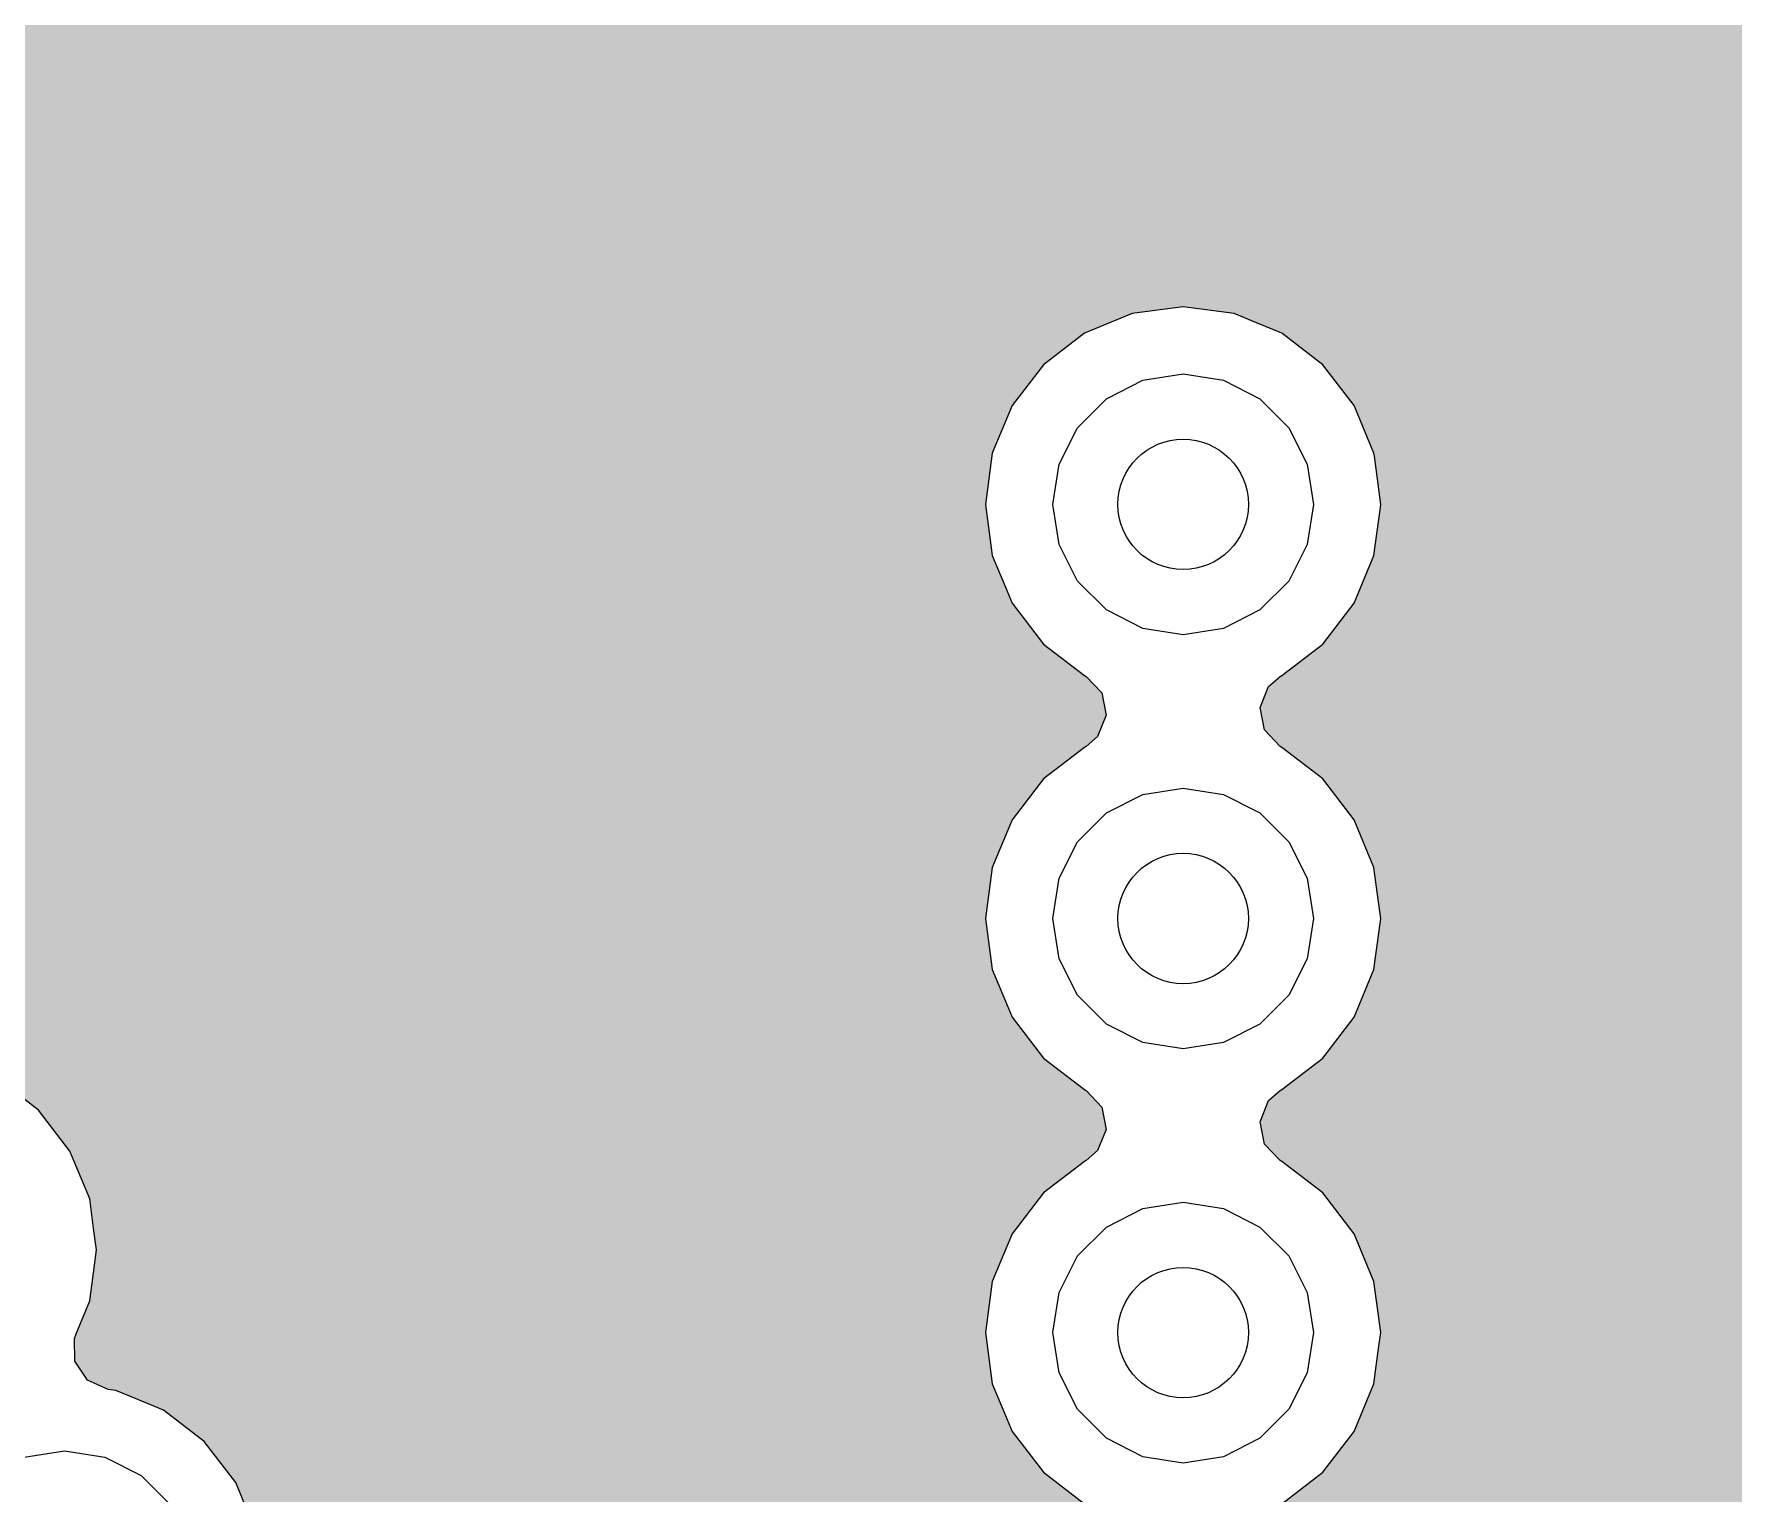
# Model space of a CAD drawing. Header units: millimetres. Extents: x -3894 to -3474, y -291 to 6.
# Drawn here: x -3714.93 to -3709.72, y -96.47 to -91.99 of the extents above; entities that cross this region are included whole.
import ezdxf

# ---------------------------------------------------------------- set-up
doc = ezdxf.new("R2010")
doc.units = ezdxf.units.MM
doc.layers.add('BLACK', color=7, linetype='Continuous')

msp = doc.modelspace()

# ---------------------------------------------------------------- hatches: boundary and pattern name
msp.add_hatch(color=256).paths.add_polyline_path([(-3698.7389, -92.3418), (-3698.7389, -92.3418), (-3698.7933, -91.8345), (-3698.8717, -91.8241), (-3698.95, -91.8138), (-3699.0961, -91.7533), (-3699.2216, -91.6571), (-3699.3178, -91.5316), (-3699.3783, -91.3855), (-3699.3783, -91.3855), (-3699.399, -91.2288), (-3699.3783, -91.072), (-3699.3488, -91.0007), (-3699.3406, -90.9709), (-3699.3506, -90.9018), (-3699.3963, -90.849), (-3699.4634, -90.8293), (-3701.3626, -90.8293), (-3701.3889, -90.8321), (-3701.4503, -90.8656), (-3701.756, -91.1714), (-3701.7805, -91.2062), (-3701.7913, -91.2752), (-3701.7865, -91.3118), (-3701.8071, -91.4686), (-3701.8676, -91.6146), (-3701.9639, -91.7401), (-3702.0893, -91.8363), (-3702.2354, -91.8968), (-3702.3399, -91.9106), (-3702.3921, -91.9175), (-3702.4705, -91.9072), (-3702.5489, -91.8968), (-3702.695, -91.8363), (-3702.8204, -91.7401), (-3702.9167, -91.6146), (-3702.9772, -91.4686), (-3702.9772, -91.4686), (-3702.9978, -91.3118), (-3702.9772, -91.155), (-3702.9772, -91.155), (-3702.9167, -91.009), (-3702.8204, -90.8835), (-3702.695, -90.7873), (-3702.5489, -90.7268), (-3702.5489, -90.7268), (-3702.3921, -90.7061), (-3702.3556, -90.7109), (-3702.313, -90.7092), (-3702.2517, -90.6757), (-3701.863, -90.287), (-3701.857, -90.2805), (-3701.828, -90.217), (-3701.8379, -90.1478), (-3701.8837, -90.095), (-3701.9507, -90.0753), (-3708.2935, -90.0753), (-3708.2935, -90.0753), (-3708.408, -90.0446), (-3708.4172, -90.0393), (-3708.4531, -90.0186), (-3719.0791, -89.7816), (-3719.1396, -89.9276), (-3719.2359, -90.0531), (-3719.3613, -90.1493), (-3719.5074, -90.2098), (-3719.6119, -90.2236), (-3719.6641, -90.2305), (-3719.767, -90.217), (-3719.8209, -90.2098), (-3719.967, -90.1493), (-3720.0924, -90.0531), (-3720.2006, -89.9121), (-3720.2225, -89.8868), (-3720.2874, -89.8609), (-3720.356, -89.8741), (-3720.4028, -89.9187), (-3720.5059, -90.0531), (-3720.6313, -90.1493), (-3720.7774, -90.2098), (-3720.8819, -90.2236), (-3720.9341, -90.2305), (-3721.037, -90.217), (-3721.0909, -90.2098), (-3721.237, -90.1493), (-3721.3624, -90.0531), (-3721.4706, -89.9121), (-3721.4925, -89.8868), (-3721.5574, -89.8609), (-3721.5917, -89.8675), (-3721.6473, -92.1483), (-3721.5176, -92.2478), (-3721.5003, -92.2589), (-3721.4318, -92.273), (-3721.3667, -92.2478), (-3721.237, -92.1483), (-3721.0909, -92.0878), (-3721.0909, -92.0878), (-3720.9341, -92.0671), (-3720.7774, -92.0878), (-3720.7774, -92.0878), (-3720.6313, -92.1483), (-3720.5016, -92.2478), (-3720.4843, -92.2589), (-3720.4158, -92.273), (-3720.3507, -92.2478), (-3720.221, -92.1483), (-3720.0749, -92.0878), (-3720.0749, -92.0878), (-3719.9181, -92.0671), (-3719.7614, -92.0878), (-3719.7614, -92.0878), (-3719.6153, -92.1483), (-3719.4856, -92.2478), (-3719.4683, -92.2589), (-3719.3998, -92.273), (-3719.3347, -92.2478), (-3719.205, -92.1483), (-3719.0589, -92.0878), (-3719.0589, -92.0878), (-3718.9021, -92.0671), (-3718.7454, -92.0878), (-3718.7454, -92.0878), (-3718.5993, -92.1483), (-3718.4739, -92.2445), (-3718.3776, -92.37), (-3718.3171, -92.516), (-3718.2965, -92.6728), (-3718.3171, -92.8296), (-3718.3776, -92.9756), (-3718.4739, -93.1011), (-3718.5993, -93.1973), (-3718.7454, -93.2578), (-3718.7685, -93.2609), (-3718.7829, -93.2637), (-3718.843, -93.2993), (-3718.8743, -93.3618), (-3718.8668, -93.4313), (-3718.8654, -93.4348), (-3718.8251, -93.532), (-3718.8046, -93.6876), (-3718.8045, -93.6888), (-3718.8251, -93.8456), (-3718.8668, -93.9463), (-3718.8717, -93.9603), (-3718.8708, -94.0301), (-3718.8324, -94.0885), (-3718.7685, -94.1167), (-3718.7454, -94.1198), (-3718.5993, -94.1803), (-3718.4696, -94.2798), (-3718.4523, -94.2909), (-3718.3838, -94.305), (-3718.3187, -94.2798), (-3718.189, -94.1803), (-3718.0429, -94.1198), (-3718.0429, -94.1198), (-3717.8861, -94.0991), (-3717.7294, -94.1198), (-3717.7294, -94.1198), (-3717.5833, -94.1803), (-3717.4536, -94.2798), (-3717.4363, -94.2909), (-3717.3678, -94.305), (-3717.3027, -94.2798), (-3717.173, -94.1803), (-3717.0269, -94.1198), (-3717.0269, -94.1198), (-3716.8701, -94.0991), (-3716.7134, -94.1198), (-3716.7134, -94.1198), (-3716.5673, -94.1803), (-3716.4376, -94.2798), (-3716.4203, -94.2909), (-3716.3518, -94.305), (-3716.2867, -94.2798), (-3716.157, -94.1803), (-3716.0109, -94.1198), (-3716.0109, -94.1198), (-3715.8541, -94.0991), (-3715.6974, -94.1198), (-3715.6974, -94.1198), (-3715.5587, -94.1772), (-3715.5513, -94.1803), (-3715.4259, -94.2765), (-3715.3296, -94.402), (-3715.2691, -94.548), (-3715.2691, -94.548), (-3715.2561, -94.6467), (-3715.2485, -94.7048), (-3715.2691, -94.8616), (-3715.3108, -94.9623), (-3715.3157, -94.9763), (-3715.3148, -95.0461), (-3715.2764, -95.1045), (-3715.2125, -95.1327), (-3715.1894, -95.1358), (-3715.0507, -95.1932), (-3715.0433, -95.1963), (-3714.9179, -95.2925), (-3714.8216, -95.418), (-3714.7611, -95.564), (-3714.7481, -95.6627), (-3714.7405, -95.7208), (-3714.7611, -95.8776), (-3714.8028, -95.9783), (-3714.8077, -95.9923), (-3714.8068, -96.0621), (-3714.7684, -96.1205), (-3714.7045, -96.1487), (-3714.6814, -96.1518), (-3714.6133, -96.18), (-3714.5353, -96.2123), (-3714.4099, -96.3085), (-3714.3136, -96.434), (-3714.2531, -96.58), (-3714.2531, -96.58), (-3714.235, -96.7172), (-3714.2325, -96.7368), (-3714.2531, -96.8936), (-3714.2948, -96.9943), (-3714.2997, -97.0083), (-3714.2988, -97.0781), (-3714.2604, -97.1365), (-3714.1965, -97.1647), (-3714.1734, -97.1678), (-3714.0317, -97.2265), (-3714.0273, -97.2283), (-3714.0273, -97.2283), (-3713.9019, -97.3245), (-3713.8056, -97.45), (-3713.7451, -97.596), (-3713.7451, -97.596), (-3713.727, -97.7332), (-3713.7245, -97.7528), (-3713.7451, -97.9096), (-3713.8056, -98.0556), (-3713.9019, -98.1811), (-3714.0273, -98.2773), (-3714.1734, -98.3378), (-3714.2779, -98.3516), (-3714.3301, -98.3585), (-3714.4085, -98.3482), (-3714.4869, -98.3378), (-3714.633, -98.2773), (-3714.7627, -98.1778), (-3714.78, -98.1667), (-3714.8485, -98.1526), (-3714.9136, -98.1778), (-3715.0433, -98.2773), (-3715.1894, -98.3378), (-3715.2939, -98.3516), (-3715.3461, -98.3585), (-3715.4245, -98.3482), (-3715.5029, -98.3378), (-3715.649, -98.2773), (-3715.7787, -98.1778), (-3715.796, -98.1667), (-3715.8645, -98.1526), (-3715.9296, -98.1778), (-3716.0593, -98.2773), (-3716.2054, -98.3378), (-3716.3099, -98.3516), (-3716.3621, -98.3585), (-3716.4405, -98.3482), (-3716.5189, -98.3378), (-3716.665, -98.2773), (-3716.7947, -98.1778), (-3716.812, -98.1667), (-3716.8805, -98.1526), (-3716.9456, -98.1778), (-3717.0753, -98.2773), (-3717.2214, -98.3378), (-3717.3259, -98.3516), (-3717.3781, -98.3585), (-3717.4565, -98.3482), (-3717.5349, -98.3378), (-3717.681, -98.2773), (-3717.8107, -98.1778), (-3717.828, -98.1667), (-3717.8965, -98.1526), (-3717.9616, -98.1778), (-3718.0913, -98.2773), (-3718.2374, -98.3378), (-3718.3419, -98.3516), (-3718.3941, -98.3585), (-3718.4725, -98.3482), (-3718.5509, -98.3378), (-3718.697, -98.2773), (-3718.8267, -98.1778), (-3718.844, -98.1667), (-3718.9125, -98.1526), (-3718.9776, -98.1778), (-3719.1073, -98.2773), (-3719.2534, -98.3378), (-3719.3579, -98.3516), (-3719.4101, -98.3585), (-3719.4885, -98.3482), (-3719.5669, -98.3378), (-3719.713, -98.2773), (-3719.8427, -98.1778), (-3719.86, -98.1667), (-3719.9285, -98.1526), (-3719.9936, -98.1778), (-3720.1233, -98.2773), (-3720.2694, -98.3378), (-3720.3739, -98.3516), (-3720.4261, -98.3585), (-3720.5045, -98.3482), (-3720.5829, -98.3378), (-3720.729, -98.2773), (-3720.8587, -98.1778), (-3720.876, -98.1667), (-3720.9445, -98.1526), (-3721.0096, -98.1778), (-3721.1393, -98.2773), (-3721.2854, -98.3378), (-3721.3899, -98.3516), (-3721.4421, -98.3585), (-3721.5205, -98.3482), (-3721.5989, -98.3378), (-3721.745, -98.2773), (-3721.8747, -98.1778), (-3721.892, -98.1667), (-3721.9605, -98.1526), (-3722.0256, -98.1778), (-3722.1553, -98.2773), (-3722.3014, -98.3378), (-3722.4059, -98.3516), (-3722.4581, -98.3585), (-3722.5365, -98.3482), (-3722.6149, -98.3378), (-3722.761, -98.2773), (-3722.8907, -98.1778), (-3722.908, -98.1667), (-3722.9765, -98.1526), (-3723.0416, -98.1778), (-3723.1713, -98.2773), (-3723.3174, -98.3378), (-3723.3696, -98.3447), (-3723.3696, -98.3791), (-3711.8587, -100.6543), (-3711.8374, -100.6265), (-3711.6965, -100.5183), (-3711.6712, -100.4965), (-3711.6452, -100.4316), (-3711.6584, -100.363), (-3711.7031, -100.3162), (-3711.8374, -100.2131), (-3711.9337, -100.0876), (-3711.9539, -100.0388), (-3711.9942, -99.9416), (-3711.9942, -99.9416), (-3712.0148, -99.7848), (-3711.9942, -99.628), (-3711.9942, -99.628), (-3711.9337, -99.482), (-3711.8374, -99.3565), (-3711.6965, -99.2483), (-3711.6712, -99.2265), (-3711.6452, -99.1616), (-3711.6584, -99.093), (-3711.7031, -99.0462), (-3711.8374, -98.9431), (-3711.9337, -98.8176), (-3711.9942, -98.6716), (-3712.0148, -98.5148), (-3711.9942, -98.358), (-3711.9942, -98.358), (-3711.9337, -98.212), (-3711.8374, -98.0865), (-3711.6965, -97.9783), (-3711.6712, -97.9565), (-3711.6452, -97.8916), (-3711.6584, -97.823), (-3711.7031, -97.7762), (-3711.8374, -97.6731), (-3711.9337, -97.5476), (-3711.9942, -97.4016), (-3711.9942, -97.4016), (-3712.0148, -97.2448), (-3711.9942, -97.088), (-3711.9942, -97.088), (-3711.9337, -96.942), (-3711.8374, -96.8165), (-3711.6965, -96.7083), (-3711.6712, -96.6865), (-3711.6452, -96.6216), (-3711.6584, -96.553), (-3711.7031, -96.5062), (-3711.8374, -96.4031), (-3711.9337, -96.2776), (-3711.9539, -96.2288), (-3711.9942, -96.1316), (-3711.9942, -96.1316), (-3712.0148, -95.9748), (-3711.9942, -95.818), (-3711.9942, -95.818), (-3711.9337, -95.672), (-3711.8374, -95.5465), (-3711.6965, -95.4383), (-3711.6712, -95.4165), (-3711.6452, -95.3516), (-3711.6584, -95.283), (-3711.7031, -95.2362), (-3711.8374, -95.1331), (-3711.9337, -95.0076), (-3711.9539, -94.9588), (-3711.9942, -94.8616), (-3711.9942, -94.8616), (-3712.0148, -94.7048), (-3711.9942, -94.548), (-3711.9942, -94.548), (-3711.9337, -94.402), (-3711.8374, -94.2765), (-3711.6965, -94.1683), (-3711.6712, -94.1465), (-3711.6452, -94.0816), (-3711.6584, -94.013), (-3711.7031, -93.9662), (-3711.8374, -93.8631), (-3711.9337, -93.7376), (-3711.9539, -93.6888), (-3711.9942, -93.5916), (-3711.9942, -93.5916), (-3712.0148, -93.4348), (-3711.9942, -93.278), (-3711.9942, -93.278), (-3711.9337, -93.132), (-3711.8374, -93.0065), (-3711.712, -92.9103), (-3711.5659, -92.8498), (-3711.5659, -92.8498), (-3711.4091, -92.8291), (-3711.2524, -92.8498), (-3711.2524, -92.8498), (-3711.1843, -92.878), (-3711.1063, -92.9103), (-3710.9809, -93.0065), (-3710.8846, -93.132), (-3710.8241, -93.278), (-3710.8035, -93.4348), (-3710.8056, -93.4513), (-3710.8241, -93.5916), (-3710.8846, -93.7376), (-3710.9809, -93.8631), (-3711.1218, -93.9713), (-3711.1471, -93.9932), (-3711.1731, -94.058), (-3711.1598, -94.1266), (-3711.1152, -94.1734), (-3710.9809, -94.2765), (-3710.8846, -94.402), (-3710.8241, -94.548), (-3710.8241, -94.548), (-3710.8111, -94.6467), (-3710.8035, -94.7048), (-3710.8241, -94.8616), (-3710.8846, -95.0076), (-3710.9809, -95.1331), (-3711.1218, -95.2413), (-3711.1471, -95.2632), (-3711.1731, -95.328), (-3711.1598, -95.3966), (-3711.1152, -95.4434), (-3710.9809, -95.5465), (-3710.8846, -95.672), (-3710.8241, -95.818), (-3710.8241, -95.818), (-3710.8035, -95.9748), (-3710.8099, -96.0236), (-3710.8241, -96.1316), (-3710.8846, -96.2776), (-3710.9809, -96.4031), (-3711.1218, -96.5113), (-3711.1471, -96.5332), (-3711.1731, -96.598), (-3711.1598, -96.6666), (-3711.1152, -96.7134), (-3710.9809, -96.8165), (-3710.8846, -96.942), (-3710.8241, -97.088), (-3710.8144, -97.1619), (-3710.8035, -97.2448), (-3710.8241, -97.4016), (-3710.8846, -97.5476), (-3710.9809, -97.6731), (-3711.1218, -97.7813), (-3711.1471, -97.8032), (-3711.1731, -97.868), (-3711.1598, -97.9366), (-3711.1152, -97.9834), (-3710.9809, -98.0865), (-3710.8846, -98.212), (-3710.8241, -98.358), (-3710.8035, -98.5148), (-3710.8241, -98.6716), (-3710.8846, -98.8176), (-3710.9809, -98.9431), (-3711.1218, -99.0513), (-3711.1471, -99.0732), (-3711.1731, -99.138), (-3711.1598, -99.2066), (-3711.1152, -99.2534), (-3710.9809, -99.3565), (-3710.8846, -99.482), (-3710.8241, -99.628), (-3710.8111, -99.7267), (-3710.8035, -99.7848), (-3710.8241, -99.9416), (-3710.8846, -100.0876), (-3710.9809, -100.2131), (-3711.1218, -100.3213), (-3711.1471, -100.3432), (-3711.1731, -100.408), (-3711.1598, -100.4766), (-3711.1152, -100.5234), (-3710.9809, -100.6265), (-3710.8846, -100.752), (-3710.8418, -100.8553), (-3698.9964, -103.1966), (-3698.7389, -101.8938), (-3698.885, -101.8333), (-3699.0104, -101.7371), (-3699.1067, -101.6116), (-3699.1672, -101.4656), (-3699.1672, -101.4656), (-3699.1878, -101.3088), (-3699.1672, -101.152), (-3699.1672, -101.152), (-3699.1067, -101.006), (-3699.0104, -100.8805), (-3698.8695, -100.7723), (-3698.8442, -100.7505), (-3698.8182, -100.6856), (-3698.8314, -100.617), (-3698.8761, -100.5702), (-3699.0104, -100.4671), (-3699.1067, -100.3416), (-3699.1269, -100.2928), (-3699.1672, -100.1956), (-3699.1672, -100.1956), (-3699.1878, -100.0388), (-3699.1672, -99.882), (-3699.1672, -99.882), (-3699.1067, -99.736), (-3699.0072, -99.6063), (-3698.996, -99.5889), (-3698.982, -99.5205), (-3699.0072, -99.4553), (-3699.1067, -99.3256), (-3699.1672, -99.1796), (-3699.1672, -99.1796), (-3699.1878, -99.0228), (-3699.1672, -98.866), (-3699.1672, -98.866), (-3699.1067, -98.72), (-3699.0072, -98.5903), (-3698.996, -98.5729), (-3698.982, -98.5045), (-3699.0072, -98.4393), (-3699.1067, -98.3096), (-3699.1672, -98.1636), (-3699.1672, -98.1636), (-3699.1878, -98.0068), (-3699.1672, -97.85), (-3699.1672, -97.85), (-3699.1067, -97.704), (-3699.0072, -97.5743), (-3698.996, -97.5569), (-3698.982, -97.4885), (-3699.0072, -97.4233), (-3699.1067, -97.2936), (-3699.1672, -97.1476), (-3699.1672, -97.1476), (-3699.1878, -96.9908), (-3699.1672, -96.834), (-3699.1672, -96.834), (-3699.1067, -96.688), (-3699.0072, -96.5583), (-3698.996, -96.5409), (-3698.982, -96.4725), (-3699.0072, -96.4073), (-3699.1067, -96.2776), (-3699.1672, -96.1316), (-3699.1672, -96.1316), (-3699.1878, -95.9748), (-3699.1672, -95.818), (-3699.1672, -95.818), (-3699.1067, -95.672), (-3699.0072, -95.5423), (-3698.996, -95.5249), (-3698.982, -95.4565), (-3699.0072, -95.3913), (-3699.1067, -95.2616), (-3699.1672, -95.1156), (-3699.1672, -95.1156), (-3699.1878, -94.9588), (-3699.1672, -94.802), (-3699.1672, -94.802), (-3699.1067, -94.656), (-3699.0072, -94.5263), (-3698.996, -94.5089), (-3698.982, -94.4405), (-3699.0072, -94.3753), (-3699.1067, -94.2456), (-3699.1672, -94.0996), (-3699.1672, -94.0996), (-3699.1878, -93.9428), (-3699.1672, -93.786), (-3699.1672, -93.786), (-3699.1067, -93.64), (-3699.0072, -93.5103), (-3698.996, -93.4929), (-3698.982, -93.4245), (-3699.0072, -93.3593), (-3699.1067, -93.2296), (-3699.1672, -93.0836), (-3699.1672, -93.0836), (-3699.1878, -92.9268), (-3699.1672, -92.77), (-3699.1672, -92.77), (-3699.1067, -92.624), (-3699.0104, -92.4985), (-3698.885, -92.4023)])

# ---------------------------------------------------------------- linework, layer by layer
at = {"layer": 'BLACK', "linetype": 'Continuous'}
for p, q in [((-3711.5659, -92.8498), (-3711.712, -92.9103)), ((-3711.4091, -92.8291), (-3711.5659, -92.8498)), ((-3711.5659, -92.8498), (-3711.5659, -92.8498)), ((-3711.2524, -92.8498), (-3711.4091, -92.8291)), ((-3711.4091, -92.8291), (-3711.4091, -92.8291)), ((-3711.1843, -92.878), (-3711.2524, -92.8498)), ((-3711.2524, -92.8498), (-3711.2524, -92.8498)), ((-3711.712, -92.9103), (-3711.8374, -93.0065)), ((-3711.1063, -92.9103), (-3711.1843, -92.878)), ((-3710.9809, -93.0065), (-3711.1063, -92.9103)), ((-3711.8374, -93.0065), (-3711.9337, -93.132)), ((-3710.8846, -93.132), (-3710.9809, -93.0065)), ((-3711.6443, -93.1112), (-3711.5328, -93.0544)), ((-3711.5328, -93.0544), (-3711.4091, -93.0348)), ((-3711.4091, -93.0348), (-3711.2855, -93.0544)), ((-3711.2855, -93.0544), (-3711.174, -93.1112)), ((-3711.7328, -93.1997), (-3711.6443, -93.1112)), ((-3711.174, -93.1112), (-3711.0855, -93.1997)), ((-3711.9337, -93.132), (-3711.9942, -93.278)), ((-3710.8241, -93.278), (-3710.8846, -93.132)), ((-3711.7896, -93.3112), (-3711.7328, -93.1997)), ((-3711.0855, -93.1997), (-3711.0287, -93.3112)), ((-3711.9942, -93.278), (-3712.0148, -93.4348)), ((-3711.9942, -93.278), (-3711.9942, -93.278)), ((-3710.8229, -93.2873), (-3710.8241, -93.278)), ((-3711.8091, -93.4348), (-3711.7896, -93.3112)), ((-3711.0287, -93.3112), (-3711.0091, -93.4348)), ((-3710.8035, -93.4348), (-3710.8229, -93.2873)), ((-3712.0148, -93.4348), (-3711.9942, -93.5916)), ((-3712.0148, -93.4348), (-3712.0148, -93.4348)), ((-3711.7896, -93.5584), (-3711.8091, -93.4348)), ((-3711.0091, -93.4348), (-3711.0287, -93.5584)), ((-3710.8056, -93.4513), (-3710.8035, -93.4348)), ((-3710.8035, -93.4348), (-3710.8035, -93.4348)), ((-3710.8241, -93.5916), (-3710.8056, -93.4513)), ((-3711.9942, -93.5916), (-3711.9942, -93.5916)), ((-3711.9942, -93.5916), (-3711.9539, -93.6888)), ((-3711.7328, -93.6699), (-3711.7896, -93.5584)), ((-3711.0287, -93.5584), (-3711.0855, -93.6699)), ((-3710.8846, -93.7376), (-3710.8241, -93.5916)), ((-3711.9539, -93.6888), (-3711.9337, -93.7376)), ((-3711.6443, -93.7584), (-3711.7328, -93.6699)), ((-3711.0855, -93.6699), (-3711.174, -93.7584)), ((-3711.9337, -93.7376), (-3711.8374, -93.8631)), ((-3710.9809, -93.8631), (-3710.8846, -93.7376)), ((-3711.5328, -93.8152), (-3711.6443, -93.7584)), ((-3711.174, -93.7584), (-3711.2855, -93.8152)), ((-3711.4091, -93.8348), (-3711.5328, -93.8152)), ((-3711.2855, -93.8152), (-3711.4091, -93.8348)), ((-3711.8374, -93.8631), (-3711.712, -93.9593)), ((-3711.1063, -93.9593), (-3710.9809, -93.8631)), ((-3711.712, -93.9593), (-3711.712, -93.9593)), ((-3711.712, -93.9593), (-3711.7067, -93.9624)), ((-3711.1116, -93.9624), (-3711.1063, -93.9593)), ((-3711.1063, -93.9593), (-3711.1063, -93.9593)), ((-3711.7067, -93.9624), (-3711.6584, -94.013)), ((-3711.6584, -94.013), (-3711.6452, -94.0816)), ((-3711.1731, -94.058), (-3711.1471, -93.9932)), ((-3711.1471, -93.9932), (-3711.1116, -93.9624)), ((-3711.1598, -94.1266), (-3711.1731, -94.058)), ((-3711.6452, -94.0816), (-3711.6712, -94.1465)), ((-3711.6712, -94.1465), (-3711.7067, -94.1772)), ((-3711.1116, -94.1772), (-3711.1598, -94.1266)), ((-3711.712, -94.1803), (-3711.8374, -94.2765)), ((-3711.7067, -94.1772), (-3711.712, -94.1803)), ((-3711.1063, -94.1803), (-3711.1116, -94.1772)), ((-3710.9809, -94.2765), (-3711.1063, -94.1803)), ((-3711.1063, -94.1803), (-3711.1063, -94.1803)), ((-3711.8374, -94.2765), (-3711.9337, -94.402)), ((-3711.6443, -94.3812), (-3711.5328, -94.3244)), ((-3711.5328, -94.3244), (-3711.4091, -94.3048)), ((-3711.4091, -94.3048), (-3711.2855, -94.3244)), ((-3711.2855, -94.3244), (-3711.174, -94.3812)), ((-3710.8846, -94.402), (-3710.9809, -94.2765)), ((-3711.9337, -94.402), (-3711.9942, -94.548)), ((-3711.7328, -94.4697), (-3711.6443, -94.3812)), ((-3711.174, -94.3812), (-3711.0855, -94.4697)), ((-3710.8241, -94.548), (-3710.8846, -94.402)), ((-3711.7896, -94.5812), (-3711.7328, -94.4697)), ((-3711.0855, -94.4697), (-3711.0287, -94.5812)), ((-3711.9942, -94.548), (-3712.0148, -94.7048)), ((-3711.9942, -94.548), (-3711.9942, -94.548)), ((-3711.8091, -94.7048), (-3711.7896, -94.5812)), ((-3711.0287, -94.5812), (-3711.0091, -94.7048)), ((-3710.8111, -94.6467), (-3710.8241, -94.548)), ((-3710.8241, -94.548), (-3710.8241, -94.548)), ((-3710.8035, -94.7048), (-3710.8111, -94.6467)), ((-3712.0148, -94.7048), (-3712.0148, -94.7048)), ((-3712.0148, -94.7048), (-3711.9942, -94.8616)), ((-3711.7896, -94.8284), (-3711.8091, -94.7048)), ((-3711.0091, -94.7048), (-3711.0287, -94.8284)), ((-3710.8241, -94.8616), (-3710.8035, -94.7048)), ((-3710.8035, -94.7048), (-3710.8035, -94.7048)), ((-3711.7328, -94.9399), (-3711.7896, -94.8284)), ((-3711.0287, -94.8284), (-3711.0855, -94.9399)), ((-3711.9942, -94.8616), (-3711.9942, -94.8616)), ((-3711.9942, -94.8616), (-3711.9539, -94.9588)), ((-3710.8846, -95.0076), (-3710.8241, -94.8616)), ((-3711.6443, -95.0284), (-3711.7328, -94.9399)), ((-3711.0855, -94.9399), (-3711.174, -95.0284)), ((-3711.9539, -94.9588), (-3711.9337, -95.0076)), ((-3711.9337, -95.0076), (-3711.8374, -95.1331)), ((-3711.5328, -95.0852), (-3711.6443, -95.0284)), ((-3711.174, -95.0284), (-3711.2855, -95.0852)), ((-3710.9809, -95.1331), (-3710.8846, -95.0076)), ((-3711.4091, -95.1048), (-3711.5328, -95.0852)), ((-3711.2855, -95.0852), (-3711.4091, -95.1048)), ((-3711.8374, -95.1331), (-3711.712, -95.2293)), ((-3711.1063, -95.2293), (-3710.9809, -95.1331)), ((-3714.9179, -95.2925), (-3715.0433, -95.1963)), ((-3711.712, -95.2293), (-3711.712, -95.2293)), ((-3711.712, -95.2293), (-3711.7067, -95.2324)), ((-3711.7067, -95.2324), (-3711.6584, -95.283)), ((-3711.1731, -95.328), (-3711.1471, -95.2632)), ((-3711.1471, -95.2632), (-3711.1116, -95.2324)), ((-3711.1116, -95.2324), (-3711.1063, -95.2293)), ((-3711.1063, -95.2293), (-3711.1063, -95.2293)), ((-3714.8216, -95.418), (-3714.9179, -95.2925)), ((-3711.6584, -95.283), (-3711.6452, -95.3516)), ((-3711.6452, -95.3516), (-3711.6712, -95.4165)), ((-3711.1598, -95.3966), (-3711.1731, -95.328)), ((-3714.7611, -95.564), (-3714.8216, -95.418)), ((-3711.6712, -95.4165), (-3711.7067, -95.4472)), ((-3711.1116, -95.4472), (-3711.1598, -95.3966)), ((-3711.712, -95.4503), (-3711.8374, -95.5465)), ((-3711.7067, -95.4472), (-3711.712, -95.4503)), ((-3711.1063, -95.4503), (-3711.1116, -95.4472)), ((-3710.9809, -95.5465), (-3711.1063, -95.4503)), ((-3711.1063, -95.4503), (-3711.1063, -95.4503)), ((-3714.7481, -95.6627), (-3714.7611, -95.564)), ((-3714.7611, -95.564), (-3714.7611, -95.564)), ((-3711.8374, -95.5465), (-3711.9337, -95.672)), ((-3711.5328, -95.5944), (-3711.4091, -95.5748)), ((-3711.4091, -95.5748), (-3711.2855, -95.5944)), ((-3710.8846, -95.672), (-3710.9809, -95.5465)), ((-3711.6443, -95.6512), (-3711.5328, -95.5944)), ((-3711.2855, -95.5944), (-3711.174, -95.6512)), ((-3714.7405, -95.7208), (-3714.7481, -95.6627)), ((-3711.9337, -95.672), (-3711.9942, -95.818)), ((-3711.7328, -95.7397), (-3711.6443, -95.6512)), ((-3711.174, -95.6512), (-3711.0855, -95.7397)), ((-3710.8241, -95.818), (-3710.8846, -95.672)), ((-3714.7611, -95.8776), (-3714.7405, -95.7208)), ((-3711.7896, -95.8512), (-3711.7328, -95.7397)), ((-3711.0855, -95.7397), (-3711.0287, -95.8512)), ((-3711.9942, -95.818), (-3712.0148, -95.9748)), ((-3711.9942, -95.818), (-3711.9942, -95.818)), ((-3710.8035, -95.9748), (-3710.8241, -95.818)), ((-3710.8241, -95.818), (-3710.8241, -95.818)), ((-3714.8028, -95.9783), (-3714.7611, -95.8776)), ((-3711.8091, -95.9748), (-3711.7896, -95.8512)), ((-3711.0287, -95.8512), (-3711.0091, -95.9748)), ((-3714.8077, -95.9923), (-3714.8028, -95.9783)), ((-3714.8068, -96.0621), (-3714.8077, -95.9923)), ((-3712.0148, -95.9748), (-3712.0148, -95.9748)), ((-3712.0148, -95.9748), (-3711.9942, -96.1316)), ((-3711.7896, -96.0984), (-3711.8091, -95.9748)), ((-3711.0091, -95.9748), (-3711.0287, -96.0984)), ((-3710.8099, -96.0236), (-3710.8035, -95.9748)), ((-3710.8035, -95.9748), (-3710.8035, -95.9748)), ((-3710.8241, -96.1316), (-3710.8099, -96.0236)), ((-3714.7684, -96.1205), (-3714.8068, -96.0621)), ((-3714.7045, -96.1487), (-3714.7684, -96.1205)), ((-3714.6814, -96.1518), (-3714.7045, -96.1487)), ((-3711.9942, -96.1316), (-3711.9942, -96.1316)), ((-3711.9942, -96.1316), (-3711.9539, -96.2288)), ((-3711.7328, -96.2099), (-3711.7896, -96.0984)), ((-3711.0287, -96.0984), (-3711.0855, -96.2099)), ((-3710.8846, -96.2776), (-3710.8241, -96.1316)), ((-3714.6133, -96.18), (-3714.6814, -96.1518)), ((-3714.5353, -96.2123), (-3714.6133, -96.18)), ((-3714.4099, -96.3085), (-3714.5353, -96.2123)), ((-3711.9539, -96.2288), (-3711.9337, -96.2776)), ((-3711.6443, -96.2984), (-3711.7328, -96.2099)), ((-3711.0855, -96.2099), (-3711.174, -96.2984)), ((-3711.9337, -96.2776), (-3711.8374, -96.4031)), ((-3711.5328, -96.3552), (-3711.6443, -96.2984)), ((-3711.174, -96.2984), (-3711.2855, -96.3552)), ((-3710.9809, -96.4031), (-3710.8846, -96.2776)), ((-3714.9618, -96.3564), (-3714.8381, -96.3368)), ((-3714.8381, -96.3368), (-3714.7145, -96.3564)), ((-3714.7145, -96.3564), (-3714.603, -96.4132)), ((-3714.3136, -96.434), (-3714.4099, -96.3085)), ((-3711.4091, -96.3748), (-3711.5328, -96.3552)), ((-3711.2855, -96.3552), (-3711.4091, -96.3748)), ((-3711.8374, -96.4031), (-3711.712, -96.4993)), ((-3711.1063, -96.4993), (-3710.9809, -96.4031)), ((-3714.603, -96.4132), (-3714.5145, -96.5017)), ((-3714.2531, -96.58), (-3714.3136, -96.434))]:
    msp.add_line(p, q, dxfattribs=at)
at = {"layer": 'BLACK'}
for centre in [(-3711.4091, -93.4348), (-3711.4091, -94.7048), (-3711.4091, -95.9748)]:
    msp.add_circle(centre, 0.2, dxfattribs=at)

doc.saveas('drawing.dxf')
